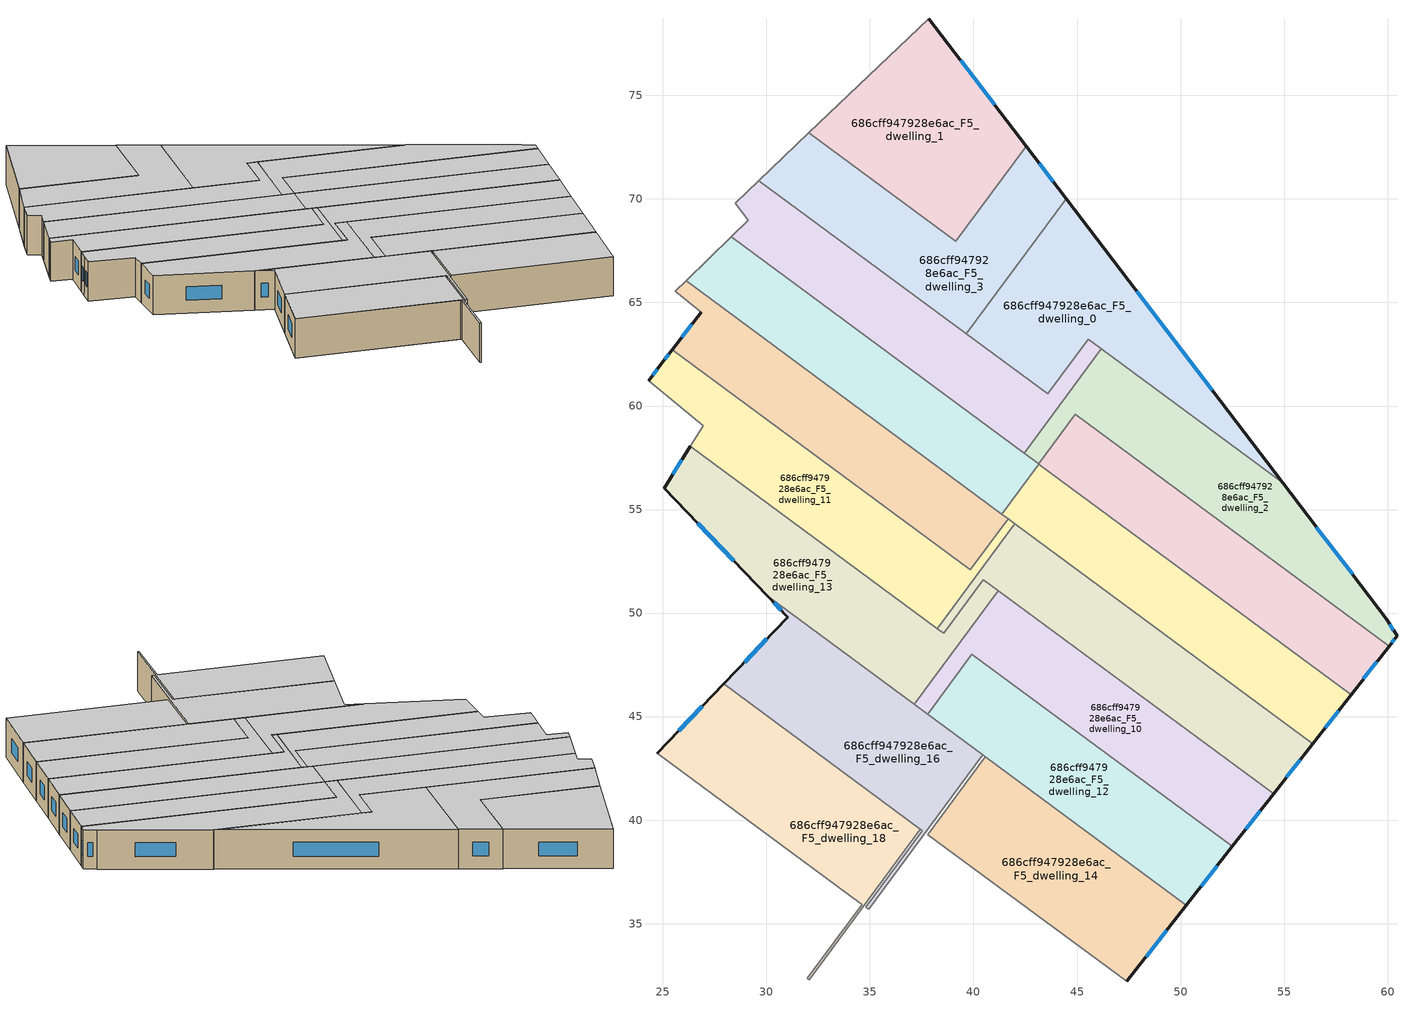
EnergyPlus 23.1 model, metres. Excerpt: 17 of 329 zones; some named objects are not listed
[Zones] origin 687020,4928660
686cff947928e6ac_F5_dwelling_0
 floor to 686cff947928e6ac_F4_dwelling_0 (EU_floor_Construction): 44.47,70.02 54.94,56.29 45.54,63.23 43.58,60.59 39.65,63.49 z15
 wall outside (EU_wall_Construction): 54.94,56.29 44.47,70.02 z15:18
 wall to 686cff947928e6ac_F5_dwelling_5 (EU_wall_Construction): 39.65,63.49 43.58,60.59 45.54,63.23 46.17,62.77 z15:18
 wall to 686cff947928e6ac_F5_dwelling_3 (EU_wall_Construction): 44.47,70.02 39.65,63.49 z15:18
 wall to 686cff947928e6ac_F5_dwelling_2 (EU_wall_Construction): 46.17,62.77 54.94,56.29 z15:18
 window (EU_Window_Construction): 51.54,60.75 47.88,65.55 z15.98:17.02
 ceiling to 686cff947928e6ac_F6_dwelling_0 (EU_floor_Construction): 54.94,56.29 44.47,70.02 39.65,63.49 43.58,60.59 45.54,63.23 z18
686cff947928e6ac_F5_dwelling_1
 floor to 686cff947928e6ac_F4_dwelling_1 (EU_floor_Construction): 37.84,78.71 42.55,72.54 39.15,67.95 32.05,73.19 z15
 wall outside (EU_wall_Construction): 42.55,72.54 37.84,78.71 z15:18
 wall to 686cff947928e6ac_F5_dwelling_3 (EU_wall_Construction): 32.05,73.19 39.15,67.95 42.55,72.54 z15:18
 wall adiabatic (EU_wall_Construction): 37.84,78.71 32.05,73.19 z15:18
 window (EU_Window_Construction): 41.02,74.55 39.37,76.71 z15.98:17.02
 ceiling to 686cff947928e6ac_F6_dwelling_1 (EU_floor_Construction): 39.15,67.95 42.55,72.54 37.84,78.71 32.05,73.19 z18
686cff947928e6ac_F5_dwelling_10
 floor to 686cff947928e6ac_F4_dwelling_10 (EU_floor_Construction): 54.49,41.27 52.5,38.73 39.93,48.01 37.79,45.12 37.15,45.59 41.2,51.09 z15
 wall outside (EU_wall_Construction): 52.5,38.73 54.49,41.27 z15:18
 wall to 686cff947928e6ac_F5_dwelling_12 (EU_wall_Construction): 37.79,45.12 39.93,48.01 52.5,38.73 z15:18
 wall to 686cff947928e6ac_F5_dwelling_13 (EU_wall_Construction): 41.2,51.09 37.15,45.59 z15:18
 wall to 686cff947928e6ac_F5_dwelling_8 (EU_wall_Construction): 54.49,41.27 41.2,51.09 z15:18
 wall to 686cff947928e6ac_F5_dwelling_16 (EU_wall_Construction): 37.15,45.59 37.79,45.12 z15:18
 window (EU_Window_Construction): 53.15,39.56 53.84,40.44 z15.98:17.02
 ceiling to 686cff947928e6ac_F6_dwelling_10 (EU_floor_Construction): 52.5,38.73 54.49,41.27 41.2,51.09 37.15,45.59 37.79,45.12 39.93,48.01 z18
686cff947928e6ac_F5_dwelling_11
 floor to 686cff947928e6ac_F4_dwelling_11 (EU_floor_Construction): 41.67,54.56 42,54.32 38.26,49.25 26.32,58.06 26.94,59.05 24.31,61.23 24.93,62.04 25.45,62.72 39.85,52.09 z15
 wall outside (EU_wall_Construction): 25.45,62.72 24.93,62.04 24.31,61.23 z15:18
 wall to 686cff947928e6ac_F5_dwelling_9 (EU_wall_Construction): 41.67,54.56 39.85,52.09 25.45,62.72 z15:18
 wall to 686cff947928e6ac_F5_dwelling_8 (EU_wall_Construction): 38.26,49.25 42,54.32 z15:18
 wall adiabatic (EU_wall_Construction): 24.31,61.23 26.94,59.05 26.32,58.06 z15:18
 wall to 686cff947928e6ac_F5_dwelling_6 (EU_wall_Construction): 42,54.32 41.67,54.56 z15:18
 wall to 686cff947928e6ac_F5_dwelling_13 (EU_wall_Construction): 26.32,58.06 38.26,49.25 z15:18
 window (EU_Window_Construction): 24.72,61.77 24.51,61.49 / 25.28,62.5 25.1,62.26 z15.98:17.02
 ceiling to 686cff947928e6ac_F6_dwelling_11 (EU_floor_Construction): 39.85,52.09 25.45,62.72 24.93,62.04 24.31,61.23 26.94,59.05 26.32,58.06 38.26,49.25 42,54.32 41.67,54.56 z18
686cff947928e6ac_F5_dwelling_12
 floor to 686cff947928e6ac_F4_dwelling_12 (EU_floor_Construction): 52.5,38.73 50.28,35.89 37.79,45.12 39.93,48.01 z15
 wall outside (EU_wall_Construction): 50.28,35.89 52.5,38.73 z15:18
 wall to 686cff947928e6ac_F5_dwelling_14 (EU_wall_Construction): 40.58,43.06 50.28,35.89 z15:18
 wall to 686cff947928e6ac_F5_dwelling_15 (EU_wall_Construction): 40.44,43.16 40.58,43.06 z15:18
 wall to 686cff947928e6ac_F5_dwelling_16 (EU_wall_Construction): 37.79,45.12 40.44,43.16 z15:18
 window (EU_Window_Construction): 51,36.81 51.78,37.81 z15.98:17.02
 ceiling to 686cff947928e6ac_F6_dwelling_12 (EU_floor_Construction): 50.28,35.89 52.5,38.73 39.93,48.01 37.79,45.12 z18
686cff947928e6ac_F5_dwelling_13
 floor to 686cff947928e6ac_F4_dwelling_13 (EU_floor_Construction): 40.48,51.62 41.2,51.09 37.15,45.59 30.05,50.83 25.06,56.04 26.32,58.06 38.56,49.02 z15
 wall outside (EU_wall_Construction): 26.32,58.06 25.06,56.04 30.05,50.83 z15:18
 wall to 686cff947928e6ac_F5_dwelling_8 (EU_wall_Construction): 41.2,51.09 40.48,51.62 38.56,49.02 38.26,49.25 z15:18
 wall to 686cff947928e6ac_F5_dwelling_16 (EU_wall_Construction): 30.05,50.83 37.15,45.59 z15:18
 window (EU_Window_Construction): 26.69,54.34 28.43,52.52 / 25.91,57.4 25.47,56.69 z15.98:17.02
 ceiling to 686cff947928e6ac_F6_dwelling_13 (EU_floor_Construction): 37.15,45.59 41.2,51.09 40.48,51.62 38.56,49.02 26.32,58.06 25.06,56.04 30.05,50.83 z18
686cff947928e6ac_F5_dwelling_14
 floor to 686cff947928e6ac_F4_dwelling_14 (EU_floor_Construction): 50.28,35.89 47.4,32.21 37.8,39.29 40.58,43.06 z15
 wall outside (EU_wall_Construction): 47.4,32.21 50.28,35.89 z15:18
 wall to 686cff947928e6ac_F5_dwelling_15 (EU_wall_Construction): 40.58,43.06 37.8,39.29 47.4,32.21 z15:18
 window (EU_Window_Construction): 48.34,33.41 49.34,34.69 z15.98:17.02
 ceiling to 686cff947928e6ac_F6_dwelling_14 (EU_floor_Construction): 47.4,32.21 50.28,35.89 40.58,43.06 37.8,39.29 z18
686cff947928e6ac_F5_dwelling_16
 floor to 686cff947928e6ac_F4_dwelling_16 (EU_floor_Construction): 40.44,43.16 34.94,35.7 34.8,35.8 37.53,39.5 27.94,46.58 31.04,49.8 30.05,50.83 z15
 wall outside (EU_wall_Construction): 30.05,50.83 31.04,49.8 27.94,46.58 z15:18
 wall to 686cff947928e6ac_F5_dwelling_15 (EU_wall_Construction): 34.94,35.7 40.44,43.16 z15:18
 wall to 686cff947928e6ac_F5_dwelling_17 (EU_wall_Construction): 37.44,39.56 37.53,39.5 34.8,35.8 34.94,35.7 z15:18
 wall to 686cff947928e6ac_F5_dwelling_18 (EU_wall_Construction): 27.94,46.58 37.44,39.56 z15:18
 window (EU_Window_Construction): 30.03,48.76 28.95,47.63 / 30.37,50.5 30.71,50.14 z15.98:17.02
 ceiling to 686cff947928e6ac_F6_dwelling_16 (EU_floor_Construction): 37.53,39.5 34.8,35.8 34.94,35.7 40.44,43.16 30.05,50.83 31.04,49.8 27.94,46.58 z18
686cff947928e6ac_F5_dwelling_18
 floor to 686cff947928e6ac_F4_dwelling_18 (EU_floor_Construction): 37.44,39.56 32.06,32.28 31.97,32.35 34.62,35.94 24.73,43.24 27.94,46.58 z15
 wall outside (EU_wall_Construction): 27.94,46.58 24.73,43.24 z15:18
 wall to 686cff947928e6ac_F5_dwelling_17 (EU_wall_Construction): 32.06,32.28 37.44,39.56 z15:18
 wall to 686cff947928e6ac_F5_dwelling_19 (EU_wall_Construction): 34.54,36 34.62,35.94 31.97,32.35 32.06,32.28 z15:18
 wall to 686cff947928e6ac_F5_dwelling_20 (EU_wall_Construction): 24.73,43.24 34.54,36 z15:18
 window (EU_Window_Construction): 26.9,45.49 25.78,44.33 z15.98:17.02
 ceiling to 686cff947928e6ac_F6_dwelling_18 (EU_floor_Construction): 34.62,35.94 31.97,32.35 32.06,32.28 37.44,39.56 27.94,46.58 24.73,43.24 z18
686cff947928e6ac_F5_dwelling_2
 floor to 686cff947928e6ac_F4_dwelling_2 (EU_floor_Construction): 54.94,56.29 59.93,49.74 60.45,48.89 60.07,48.41 44.91,59.6 43.14,57.2 42.44,57.72 46.17,62.76 z15
 wall outside (EU_wall_Construction): 60.07,48.41 60.45,48.89 59.93,49.74 54.94,56.29 z15:18
 wall to 686cff947928e6ac_F5_dwelling_4 (EU_wall_Construction): 43.14,57.2 44.91,59.6 60.07,48.41 z15:18
 wall to 686cff947928e6ac_F5_dwelling_5 (EU_wall_Construction): 46.17,62.76 42.44,57.72 z15:18
 wall to 686cff947928e6ac_F5_dwelling_7 (EU_wall_Construction): 42.44,57.72 43.14,57.2 z15:18
 window (EU_Window_Construction): 60.28,49.17 60.1,49.46 / 60.2,48.57 60.33,48.74 / 58.31,51.87 56.56,54.16 z15.98:17.02
 ceiling to 686cff947928e6ac_F6_dwelling_2 (EU_floor_Construction): 60.07,48.41 60.45,48.89 59.93,49.74 54.94,56.29 46.17,62.76 42.44,57.72 43.14,57.2 44.91,59.6 z18
686cff947928e6ac_F5_dwelling_3
 floor to 686cff947928e6ac_F4_dwelling_3 (EU_floor_Construction): 42.55,72.54 44.47,70.02 39.65,63.49 29.63,70.89 32.05,73.19 39.15,67.95 z15
 wall outside (EU_wall_Construction): 44.47,70.02 42.55,72.54 z15:18
 wall adiabatic (EU_wall_Construction): 32.05,73.19 29.63,70.89 z15:18
 wall to 686cff947928e6ac_F5_dwelling_5 (EU_wall_Construction): 29.63,70.89 39.65,63.49 z15:18
 window (EU_Window_Construction): 43.85,70.84 43.17,71.72 z15.98:17.02
 ceiling to 686cff947928e6ac_F6_dwelling_3 (EU_floor_Construction): 39.65,63.49 44.47,70.02 42.55,72.54 39.15,67.95 32.05,73.19 29.63,70.89 z18
686cff947928e6ac_F5_dwelling_4
 floor to 686cff947928e6ac_F4_dwelling_4 (EU_floor_Construction): 60.07,48.41 58.23,46.06 43.14,57.2 44.91,59.6 z15
 wall outside (EU_wall_Construction): 58.23,46.06 60.07,48.41 z15:18
 wall to 686cff947928e6ac_F5_dwelling_6 (EU_wall_Construction): 43.15,57.2 58.23,46.06 z15:18
 wall to 686cff947928e6ac_F5_dwelling_7 (EU_wall_Construction): 43.14,57.2 43.15,57.2 z15:18
 window (EU_Window_Construction): 58.83,46.82 59.47,47.64 z15.98:17.02
 ceiling to 686cff947928e6ac_F6_dwelling_4 (EU_floor_Construction): 58.23,46.06 60.07,48.41 44.91,59.6 43.14,57.2 z18
686cff947928e6ac_F5_dwelling_5
 floor to 686cff947928e6ac_F4_dwelling_5 (EU_floor_Construction): 45.54,63.23 46.17,62.76 42.44,57.72 28.3,68.17 29.11,68.96 28.48,69.79 29.63,70.89 43.58,60.59 z15
 wall adiabatic (EU_wall_Construction): 29.63,70.89 28.48,69.79 29.11,68.96 28.3,68.17 z15:18
 wall to 686cff947928e6ac_F5_dwelling_7 (EU_wall_Construction): 28.3,68.17 42.44,57.72 z15:18
 ceiling to 686cff947928e6ac_F6_dwelling_5 (EU_floor_Construction): 42.44,57.72 46.17,62.76 45.54,63.23 43.58,60.59 29.63,70.89 28.48,69.79 29.11,68.96 28.3,68.17 z18
686cff947928e6ac_F5_dwelling_6
 floor to 686cff947928e6ac_F4_dwelling_6 (EU_floor_Construction): 58.23,46.06 56.39,43.7 41.37,54.78 43.15,57.2 z15
 wall outside (EU_wall_Construction): 56.39,43.7 58.23,46.06 z15:18
 wall to 686cff947928e6ac_F5_dwelling_7 (EU_wall_Construction): 43.15,57.2 41.37,54.78 z15:18
 wall to 686cff947928e6ac_F5_dwelling_8 (EU_wall_Construction): 42,54.32 56.39,43.7 z15:18
 wall to 686cff947928e6ac_F5_dwelling_9 (EU_wall_Construction): 41.37,54.78 41.67,54.56 z15:18
 window (EU_Window_Construction): 56.99,44.46 57.63,45.29 z15.98:17.02
 ceiling to 686cff947928e6ac_F6_dwelling_6 (EU_floor_Construction): 56.39,43.7 58.23,46.06 43.15,57.2 41.37,54.78 z18
686cff947928e6ac_F5_dwelling_7
 floor to 686cff947928e6ac_F4_dwelling_7 (EU_floor_Construction): 43.15,57.2 41.37,54.78 26.12,66.04 28.3,68.17 z15
 wall adiabatic (EU_wall_Construction): 28.3,68.17 26.12,66.04 z15:18
 wall to 686cff947928e6ac_F5_dwelling_9 (EU_wall_Construction): 26.12,66.04 41.37,54.78 z15:18
 ceiling to 686cff947928e6ac_F6_dwelling_7 (EU_floor_Construction): 41.37,54.78 43.15,57.2 28.3,68.17 26.12,66.04 z18
686cff947928e6ac_F5_dwelling_8
 floor to 686cff947928e6ac_F4_dwelling_8 (EU_floor_Construction): 56.39,43.7 54.49,41.27 40.48,51.62 38.56,49.02 38.26,49.25 42,54.32 z15
 wall outside (EU_wall_Construction): 54.49,41.27 56.39,43.7 z15:18
 window (EU_Window_Construction): 55.11,42.06 55.77,42.91 z15.98:17.02
 ceiling to 686cff947928e6ac_F6_dwelling_8 (EU_floor_Construction): 54.49,41.27 56.39,43.7 42,54.32 38.26,49.25 38.56,49.02 40.48,51.62 z18
686cff947928e6ac_F5_dwelling_9
 floor to 686cff947928e6ac_F4_dwelling_9 (EU_floor_Construction): 41.67,54.56 39.85,52.09 25.45,62.72 26.84,64.54 25.6,65.54 26.12,66.04 z15
 wall outside (EU_wall_Construction): 26.84,64.54 25.45,62.72 z15:18
 wall adiabatic (EU_wall_Construction): 26.12,66.04 25.6,65.54 26.84,64.54 z15:18
 window (EU_Window_Construction): 26.39,63.94 25.9,63.31 z15.98:17.02
 ceiling to 686cff947928e6ac_F6_dwelling_9 (EU_floor_Construction): 39.85,52.09 41.67,54.56 26.12,66.04 25.6,65.54 26.84,64.54 25.45,62.72 z18
[Building]
EU S2 Campaign: North Axis=0; Terrain=City; Solar Distribution=FullExterior
[Site:Location]
Bologna: Latitude=44.5; Longitude=11.25; Time Zone=1; Elevation=37
[SizingPeriod:WeatherFileDays]
AnnualSizingPeriod: Begin Month=1; Begin Day of Month=1; End Month=12; End Day of Month=31; Day of Week for Start Day=Monday; Use Weather File Daylight Saving Period=No; Use Weather File Rain and Snow Indicators=No
[MATERIAL]
EU_InternalMass_Material: Roughness=MediumRough; Thickness=0.1; Conductivity=1; Density=1800; Specific Heat=900; Thermal Absorptance=0.9; Solar Absorptance=0.7; Visible Absorptance=0.7
[MATERIAL:NOMASS] Roughness=MediumRough; Thermal Absorptance=0.9; Solar Absorptance=0.7; Visible Absorptance=0.7
Name | Thermal Resistance
EU_wall_NoMass | 0.905828
EU_floor_NoMass | 0.67114
[WINDOWMATERIAL:SIMPLEGLAZINGSYSTEM]
EU_Window_SimpleGlazing: UFactor=4.52486; Solar Heat Gain Coefficient=0.85; Visible Transmittance=0.85
[CONSTRUCTION]
EU_wall_Construction: EU_wall_NoMass
EU_floor_Construction: EU_floor_NoMass
EU_Window_Construction: EU_Window_SimpleGlazing
EU_InternalMass_Construction: EU_InternalMass_Material
[ZONE] Type=1; Multiplier=1; Ceiling Height=autocalculate; Floor Area=autocalculate; Part of Total Floor Area=Yes
Name | Volume
686cff947928e6ac_F5_dwelling_0 | 168.287
686cff947928e6ac_F5_dwelling_1 | 168.281
686cff947928e6ac_F5_dwelling_10 | 168.247
686cff947928e6ac_F5_dwelling_11 | 168.291
686cff947928e6ac_F5_dwelling_12 | 168.253
686cff947928e6ac_F5_dwelling_13 | 168.284
686cff947928e6ac_F5_dwelling_14 | 168.27
686cff947928e6ac_F5_dwelling_16; 686cff947928e6ac_F5_dwelling_7 | 168.292
686cff947928e6ac_F5_dwelling_18 | 168.259
686cff947928e6ac_F5_dwelling_2 | 168.283
686cff947928e6ac_F5_dwelling_3 | 168.265
686cff947928e6ac_F5_dwelling_4 | 168.269
686cff947928e6ac_F5_dwelling_5 | 168.245
686cff947928e6ac_F5_dwelling_6 | 168.268
686cff947928e6ac_F5_dwelling_8 | 168.308
686cff947928e6ac_F5_dwelling_9 | 168.254
[INTERNALMASS] Construction=EU_InternalMass_Construction
Name | Zone or ZoneList | Surface Area
686cff947928e6ac_F5_dwelling_0_EU_InternalMass | 686cff947928e6ac_F5_dwelling_0 | 56.0903
686cff947928e6ac_F5_dwelling_1_EU_InternalMass | 686cff947928e6ac_F5_dwelling_1 | 56.093
686cff947928e6ac_F5_dwelling_2_EU_InternalMass | 686cff947928e6ac_F5_dwelling_2 | 56.0929
686cff947928e6ac_F5_dwelling_3_EU_InternalMass | 686cff947928e6ac_F5_dwelling_3 | 56.0902
686cff947928e6ac_F5_dwelling_4_EU_InternalMass | 686cff947928e6ac_F5_dwelling_4 | 56.089
686cff947928e6ac_F5_dwelling_5_EU_InternalMass | 686cff947928e6ac_F5_dwelling_5 | 56.0819
686cff947928e6ac_F5_dwelling_6_EU_InternalMass | 686cff947928e6ac_F5_dwelling_6 | 56.0887
686cff947928e6ac_F5_dwelling_7_EU_InternalMass | 686cff947928e6ac_F5_dwelling_7 | 56.0969
686cff947928e6ac_F5_dwelling_8_EU_InternalMass | 686cff947928e6ac_F5_dwelling_8 | 56.1021
686cff947928e6ac_F5_dwelling_9_EU_InternalMass | 686cff947928e6ac_F5_dwelling_9 | 56.0849
686cff947928e6ac_F5_dwelling_10_EU_InternalMass | 686cff947928e6ac_F5_dwelling_10 | 56.0826
686cff947928e6ac_F5_dwelling_11_EU_InternalMass | 686cff947928e6ac_F5_dwelling_11 | 56.0973
686cff947928e6ac_F5_dwelling_12_EU_InternalMass | 686cff947928e6ac_F5_dwelling_12 | 56.0928
686cff947928e6ac_F5_dwelling_13_EU_InternalMass | 686cff947928e6ac_F5_dwelling_13 | 56.0947
686cff947928e6ac_F5_dwelling_14_EU_InternalMass | 686cff947928e6ac_F5_dwelling_14 | 56.0896
686cff947928e6ac_F5_dwelling_16_EU_InternalMass | 686cff947928e6ac_F5_dwelling_16 | 56.0976
686cff947928e6ac_F5_dwelling_18_EU_InternalMass | 686cff947928e6ac_F5_dwelling_18 | 56.0861
[OTHEREQUIPMENT] Fuel Type=Electricity; Design Level Calculation Method=Watts/Area; Power per Zone Floor Area=1; Fraction Latent=0; Fraction Radiant=0; Fraction Lost=0; Carbon Dioxide Generation Rate=0; EndUse Subcategory=EU_Step8_InternalGains
Name | Zone or ZoneList or Space or SpaceList | Schedule
EU_Step8_InternalGain_686cff947928e6ac_F5_dwelling_0_f000 | 686cff947928e6ac_F5_dwelling_0 | EU_Step8_GainSchedule_686cff947928e6ac_F5_dwelling_0_f000
EU_Step8_InternalGain_686cff947928e6ac_F5_dwelling_1_f000 | 686cff947928e6ac_F5_dwelling_1 | EU_Step8_GainSchedule_686cff947928e6ac_F5_dwelling_1_f000
EU_Step8_InternalGain_686cff947928e6ac_F5_dwelling_2_f000 | 686cff947928e6ac_F5_dwelling_2 | EU_Step8_GainSchedule_686cff947928e6ac_F5_dwelling_2_f000
EU_Step8_InternalGain_686cff947928e6ac_F5_dwelling_3_f000 | 686cff947928e6ac_F5_dwelling_3 | EU_Step8_GainSchedule_686cff947928e6ac_F5_dwelling_3_f000
EU_Step8_InternalGain_686cff947928e6ac_F5_dwelling_4_f000 | 686cff947928e6ac_F5_dwelling_4 | EU_Step8_GainSchedule_686cff947928e6ac_F5_dwelling_4_f000
EU_Step8_InternalGain_686cff947928e6ac_F5_dwelling_5_f000 | 686cff947928e6ac_F5_dwelling_5 | EU_Step8_GainSchedule_686cff947928e6ac_F5_dwelling_5_f000
EU_Step8_InternalGain_686cff947928e6ac_F5_dwelling_6_f000 | 686cff947928e6ac_F5_dwelling_6 | EU_Step8_GainSchedule_686cff947928e6ac_F5_dwelling_6_f000
EU_Step8_InternalGain_686cff947928e6ac_F5_dwelling_7_f000 | 686cff947928e6ac_F5_dwelling_7 | EU_Step8_GainSchedule_686cff947928e6ac_F5_dwelling_7_f000
EU_Step8_InternalGain_686cff947928e6ac_F5_dwelling_8_f000 | 686cff947928e6ac_F5_dwelling_8 | EU_Step8_GainSchedule_686cff947928e6ac_F5_dwelling_8_f000
EU_Step8_InternalGain_686cff947928e6ac_F5_dwelling_9_f000 | 686cff947928e6ac_F5_dwelling_9 | EU_Step8_GainSchedule_686cff947928e6ac_F5_dwelling_9_f000
EU_Step8_InternalGain_686cff947928e6ac_F5_dwelling_10_f000 | 686cff947928e6ac_F5_dwelling_10 | EU_Step8_GainSchedule_686cff947928e6ac_F5_dwelling_10_f000
EU_Step8_InternalGain_686cff947928e6ac_F5_dwelling_11_f000 | 686cff947928e6ac_F5_dwelling_11 | EU_Step8_GainSchedule_686cff947928e6ac_F5_dwelling_11_f000
EU_Step8_InternalGain_686cff947928e6ac_F5_dwelling_12_f000 | 686cff947928e6ac_F5_dwelling_12 | EU_Step8_GainSchedule_686cff947928e6ac_F5_dwelling_12_f000
EU_Step8_InternalGain_686cff947928e6ac_F5_dwelling_13_f000 | 686cff947928e6ac_F5_dwelling_13 | EU_Step8_GainSchedule_686cff947928e6ac_F5_dwelling_13_f000
EU_Step8_InternalGain_686cff947928e6ac_F5_dwelling_14_f000 | 686cff947928e6ac_F5_dwelling_14 | EU_Step8_GainSchedule_686cff947928e6ac_F5_dwelling_14_f000
EU_Step8_InternalGain_686cff947928e6ac_F5_dwelling_16_f000 | 686cff947928e6ac_F5_dwelling_16 | EU_Step8_GainSchedule_686cff947928e6ac_F5_dwelling_16_f000
EU_Step8_InternalGain_686cff947928e6ac_F5_dwelling_18_f000 | 686cff947928e6ac_F5_dwelling_18 | EU_Step8_GainSchedule_686cff947928e6ac_F5_dwelling_18_f000
[ZONEVENTILATION:DESIGNFLOWRATE] Schedule=EU_AlwaysOn; Design Flow Rate Calculation Method=AirChanges/Hour; Air Changes per Hour=0.73129; Ventilation Type=Natural; Fan Pressure Rise=0; Fan Total Efficiency=1; Constant Term Coefficient=1; Temperature Term Coefficient=0; Velocity Term Coefficient=0; Velocity Squared Term Coefficient=0; Minimum Indoor Temperature=-100; Maximum Indoor Temperature=100; Delta Temperature=-100; Minimum Outdoor Temperature=-100; Maximum Outdoor Temperature=100; Maximum Wind Speed=40
Name | Zone or ZoneList or Space or SpaceList
EU_ConstantAir_686cff947928e6ac_F5_dwelling_0 | 686cff947928e6ac_F5_dwelling_0
EU_ConstantAir_686cff947928e6ac_F5_dwelling_1 | 686cff947928e6ac_F5_dwelling_1
EU_ConstantAir_686cff947928e6ac_F5_dwelling_2 | 686cff947928e6ac_F5_dwelling_2
EU_ConstantAir_686cff947928e6ac_F5_dwelling_3 | 686cff947928e6ac_F5_dwelling_3
EU_ConstantAir_686cff947928e6ac_F5_dwelling_4 | 686cff947928e6ac_F5_dwelling_4
EU_ConstantAir_686cff947928e6ac_F5_dwelling_5 | 686cff947928e6ac_F5_dwelling_5
EU_ConstantAir_686cff947928e6ac_F5_dwelling_6 | 686cff947928e6ac_F5_dwelling_6
EU_ConstantAir_686cff947928e6ac_F5_dwelling_7 | 686cff947928e6ac_F5_dwelling_7
EU_ConstantAir_686cff947928e6ac_F5_dwelling_8 | 686cff947928e6ac_F5_dwelling_8
EU_ConstantAir_686cff947928e6ac_F5_dwelling_9 | 686cff947928e6ac_F5_dwelling_9
EU_ConstantAir_686cff947928e6ac_F5_dwelling_10 | 686cff947928e6ac_F5_dwelling_10
EU_ConstantAir_686cff947928e6ac_F5_dwelling_11 | 686cff947928e6ac_F5_dwelling_11
EU_ConstantAir_686cff947928e6ac_F5_dwelling_12 | 686cff947928e6ac_F5_dwelling_12
EU_ConstantAir_686cff947928e6ac_F5_dwelling_13 | 686cff947928e6ac_F5_dwelling_13
EU_ConstantAir_686cff947928e6ac_F5_dwelling_14 | 686cff947928e6ac_F5_dwelling_14
EU_ConstantAir_686cff947928e6ac_F5_dwelling_16 | 686cff947928e6ac_F5_dwelling_16
EU_ConstantAir_686cff947928e6ac_F5_dwelling_18 | 686cff947928e6ac_F5_dwelling_18
[HVACTEMPLATE:ZONE:IDEALLOADSAIRSYSTEM] System Availability Schedule=EU_AlwaysOn; Maximum Heating Supply Air Temperature=50; Minimum Cooling Supply Air Temperature=13; Maximum Heating Supply Air Humidity Ratio=0.0156; Minimum Cooling Supply Air Humidity Ratio=0.0077; Heating Limit=NoLimit; Cooling Limit=NoLimit; Heating Availability Schedule=EU_AlwaysOn; Cooling Availability Schedule=EU_CoolingOff; Dehumidification Control Type=ConstantSensibleHeatRatio; Cooling Sensible Heat Ratio=0.7; Dehumidification Setpoint=60; Humidification Control Type=None; Humidification Setpoint=30; Outdoor Air Method=None; Outdoor Air Flow Rate per Person=0.00944; Outdoor Air Flow Rate per Zone Floor Area=0; Outdoor Air Flow Rate per Zone=0; Demand Controlled Ventilation Type=None; Outdoor Air Economizer Type=NoEconomizer; Heat Recovery Type=None; Sensible Heat Recovery Effectiveness=0.7; Latent Heat Recovery Effectiveness=0.65
Name | Template Thermostat
686cff947928e6ac_F5_dwelling_0 | EU_HeatOnly_686cff947928e6ac_F5_dwelling_0
686cff947928e6ac_F5_dwelling_1 | EU_HeatOnly_686cff947928e6ac_F5_dwelling_1
686cff947928e6ac_F5_dwelling_2 | EU_HeatOnly_686cff947928e6ac_F5_dwelling_2
686cff947928e6ac_F5_dwelling_3 | EU_HeatOnly_686cff947928e6ac_F5_dwelling_3
686cff947928e6ac_F5_dwelling_4 | EU_HeatOnly_686cff947928e6ac_F5_dwelling_4
686cff947928e6ac_F5_dwelling_5 | EU_HeatOnly_686cff947928e6ac_F5_dwelling_5
686cff947928e6ac_F5_dwelling_6 | EU_HeatOnly_686cff947928e6ac_F5_dwelling_6
686cff947928e6ac_F5_dwelling_7 | EU_HeatOnly_686cff947928e6ac_F5_dwelling_7
686cff947928e6ac_F5_dwelling_8 | EU_HeatOnly_686cff947928e6ac_F5_dwelling_8
686cff947928e6ac_F5_dwelling_9 | EU_HeatOnly_686cff947928e6ac_F5_dwelling_9
686cff947928e6ac_F5_dwelling_10 | EU_HeatOnly_686cff947928e6ac_F5_dwelling_10
686cff947928e6ac_F5_dwelling_11 | EU_HeatOnly_686cff947928e6ac_F5_dwelling_11
686cff947928e6ac_F5_dwelling_12 | EU_HeatOnly_686cff947928e6ac_F5_dwelling_12
686cff947928e6ac_F5_dwelling_13 | EU_HeatOnly_686cff947928e6ac_F5_dwelling_13
686cff947928e6ac_F5_dwelling_14 | EU_HeatOnly_686cff947928e6ac_F5_dwelling_14
686cff947928e6ac_F5_dwelling_16 | EU_HeatOnly_686cff947928e6ac_F5_dwelling_16
686cff947928e6ac_F5_dwelling_18 | EU_HeatOnly_686cff947928e6ac_F5_dwelling_18
[SIZING:ZONE] Zone Cooling Design Supply Air Temperature Input Method=SupplyAirTemperature; Zone Cooling Design Supply Air Temperature=13; Zone Heating Design Supply Air Temperature Input Method=SupplyAirTemperature; Zone Heating Design Supply Air Temperature=50; Zone Cooling Design Supply Air Humidity Ratio=0.008; Zone Heating Design Supply Air Humidity Ratio=0.008; Cooling Design Air Flow Method=DesignDay; Cooling Design Air Flow Rate=0; Cooling Minimum Air Flow per Zone Floor Area=0.000762; Cooling Minimum Air Flow=0; Cooling Minimum Air Flow Fraction=0.2; Heating Design Air Flow Method=DesignDay; Heating Design Air Flow Rate=0; Heating Maximum Air Flow per Zone Floor Area=0.002032; Heating Maximum Air Flow=0.141576; Heating Maximum Air Flow Fraction=0.3; Account for Dedicated Outdoor Air System=No; Dedicated Outdoor Air System Control Strategy=NeutralSupplyAir; Dedicated Outdoor Air Low Setpoint Temperature for Design=autosize; Dedicated Outdoor Air High Setpoint Temperature for Design=autosize; Zone Load Sizing Method=Sensible Load Only No Latent Load; Zone Latent Cooling Design Supply Air Humidity Ratio Input Method=HumidityRatioDifference; Zone Cooling Design Supply Air Humidity Ratio Difference=0.005; Zone Latent Heating Design Supply Air Humidity Ratio Input Method=HumidityRatioDifference; Zone Humidification Design Supply Air Humidity Ratio Difference=0.005
686cff947928e6ac_F5_dwelling_0; 686cff947928e6ac_F5_dwelling_1; 686cff947928e6ac_F5_dwelling_2; 686cff947928e6ac_F5_dwelling_3; 686cff947928e6ac_F5_dwelling_4; 686cff947928e6ac_F5_dwelling_5; 686cff947928e6ac_F5_dwelling_6; 686cff947928e6ac_F5_dwelling_7; 686cff947928e6ac_F5_dwelling_8; 686cff947928e6ac_F5_dwelling_9; 686cff947928e6ac_F5_dwelling_10; 686cff947928e6ac_F5_dwelling_11; 686cff947928e6ac_F5_dwelling_12; 686cff947928e6ac_F5_dwelling_13; 686cff947928e6ac_F5_dwelling_14; 686cff947928e6ac_F5_dwelling_16; 686cff947928e6ac_F5_dwelling_18
[SCHEDULE:CONSTANT]
Name | Hourly Value
EU_AlwaysOn | 1
EU_CoolingOff | 0
[SCHEDULE:FILE] Column Number=1; Rows to Skip at Top=0; Number of Hours of Data=8760; Column Separator=Comma; Interpolate to Timestep=No; Minutes per Item=60; Adjust Schedule for Daylight Savings=Yes
Name | File
EU_Step8_GainSchedule_686cff947928e6ac_F5_dwelling_0_f000 | ../../schedules/686cff947928e6ac/686cff947928e6ac_F5_dwelling_0_f000_gain.csv
EU_Step8_GainSchedule_686cff947928e6ac_F5_dwelling_1_f000 | ../../schedules/686cff947928e6ac/686cff947928e6ac_F5_dwelling_1_f000_gain.csv
EU_Step8_GainSchedule_686cff947928e6ac_F5_dwelling_2_f000 | ../../schedules/686cff947928e6ac/686cff947928e6ac_F5_dwelling_2_f000_gain.csv
EU_Step8_GainSchedule_686cff947928e6ac_F5_dwelling_3_f000 | ../../schedules/686cff947928e6ac/686cff947928e6ac_F5_dwelling_3_f000_gain.csv
EU_Step8_GainSchedule_686cff947928e6ac_F5_dwelling_4_f000 | ../../schedules/686cff947928e6ac/686cff947928e6ac_F5_dwelling_4_f000_gain.csv
EU_Step8_GainSchedule_686cff947928e6ac_F5_dwelling_5_f000 | ../../schedules/686cff947928e6ac/686cff947928e6ac_F5_dwelling_5_f000_gain.csv
EU_Step8_GainSchedule_686cff947928e6ac_F5_dwelling_6_f000 | ../../schedules/686cff947928e6ac/686cff947928e6ac_F5_dwelling_6_f000_gain.csv
EU_Step8_GainSchedule_686cff947928e6ac_F5_dwelling_7_f000 | ../../schedules/686cff947928e6ac/686cff947928e6ac_F5_dwelling_7_f000_gain.csv
EU_Step8_GainSchedule_686cff947928e6ac_F5_dwelling_8_f000 | ../../schedules/686cff947928e6ac/686cff947928e6ac_F5_dwelling_8_f000_gain.csv
EU_Step8_GainSchedule_686cff947928e6ac_F5_dwelling_9_f000 | ../../schedules/686cff947928e6ac/686cff947928e6ac_F5_dwelling_9_f000_gain.csv
EU_Step8_GainSchedule_686cff947928e6ac_F5_dwelling_10_f000 | ../../schedules/686cff947928e6ac/686cff947928e6ac_F5_dwelling_10_f000_gain.csv
EU_Step8_GainSchedule_686cff947928e6ac_F5_dwelling_11_f000 | ../../schedules/686cff947928e6ac/686cff947928e6ac_F5_dwelling_11_f000_gain.csv
EU_Step8_GainSchedule_686cff947928e6ac_F5_dwelling_12_f000 | ../../schedules/686cff947928e6ac/686cff947928e6ac_F5_dwelling_12_f000_gain.csv
EU_Step8_GainSchedule_686cff947928e6ac_F5_dwelling_13_f000 | ../../schedules/686cff947928e6ac/686cff947928e6ac_F5_dwelling_13_f000_gain.csv
EU_Step8_GainSchedule_686cff947928e6ac_F5_dwelling_14_f000 | ../../schedules/686cff947928e6ac/686cff947928e6ac_F5_dwelling_14_f000_gain.csv
EU_Step8_GainSchedule_686cff947928e6ac_F5_dwelling_16_f000 | ../../schedules/686cff947928e6ac/686cff947928e6ac_F5_dwelling_16_f000_gain.csv
EU_Step8_GainSchedule_686cff947928e6ac_F5_dwelling_18_f000 | ../../schedules/686cff947928e6ac/686cff947928e6ac_F5_dwelling_18_f000_gain.csv
